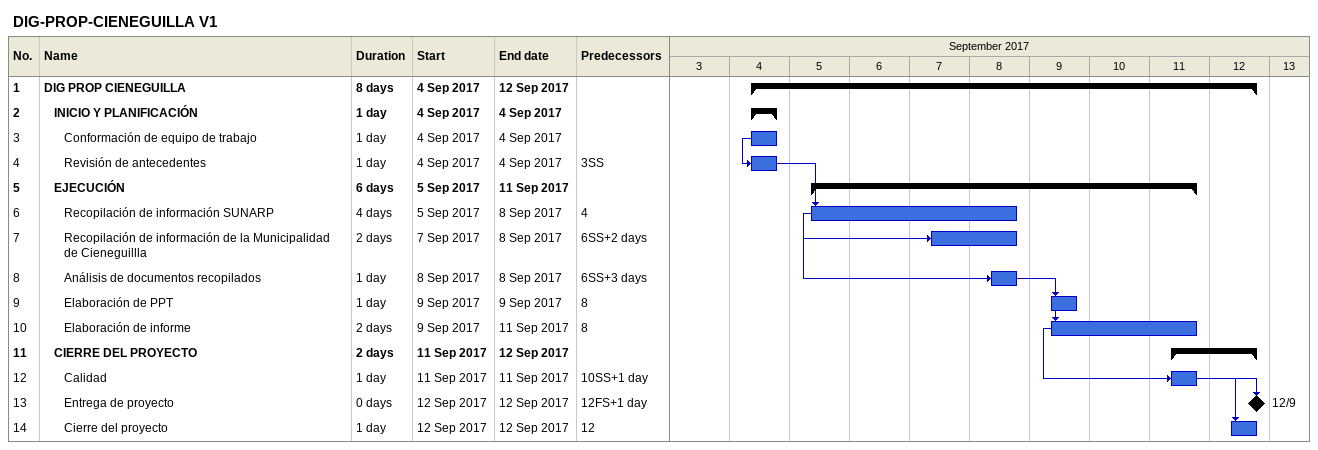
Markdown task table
DIG-PROP-CIENEGUILLA V1

| ID | Level | Task | Duration | Start | Finish | Predecessors |
|---|---|---|---|---|---|---|
| 1 | 1 | **DIG PROP CIENEGUILLA** | 8d | 2017-09-04 | 2017-09-12 |  |
| 2 | 2 | **INICIO Y PLANIFICACIÓN** | 1d | 2017-09-04 | 2017-09-04 |  |
| 3 | 3 | Conformación de equipo de trabajo | 1d | 2017-09-04 | 2017-09-04 |  |
| 4 | 3 | Revisión de antecedentes | 1d | 2017-09-04 | 2017-09-04 | 3SS |
| 5 | 2 | **EJECUCIÓN** | 6d | 2017-09-05 | 2017-09-11 |  |
| 6 | 3 | Recopilación de información SUNARP | 4d | 2017-09-05 | 2017-09-08 | 4 |
| 7 | 3 | Recopilación de información de la Municipalidad de Cieneguillla | 2d | 2017-09-07 | 2017-09-08 | 6SS+2d |
| 8 | 3 | Análisis de documentos recopilados | 1d | 2017-09-08 | 2017-09-08 | 6SS+3d |
| 9 | 3 | Elaboración de PPT | 1d | 2017-09-09 | 2017-09-09 | 8 |
| 10 | 3 | Elaboración de informe | 2d | 2017-09-09 | 2017-09-11 | 8 |
| 11 | 2 | **CIERRE DEL PROYECTO** | 2d | 2017-09-11 | 2017-09-12 |  |
| 12 | 3 | Calidad | 1d | 2017-09-11 | 2017-09-11 | 10SS+1d |
| 13 | 3 | Entrega de proyecto | 0d | 2017-09-12 | 2017-09-12 | 12FS+1d |
| 14 | 3 | Cierre del proyecto | 1d | 2017-09-12 | 2017-09-12 | 12 |
